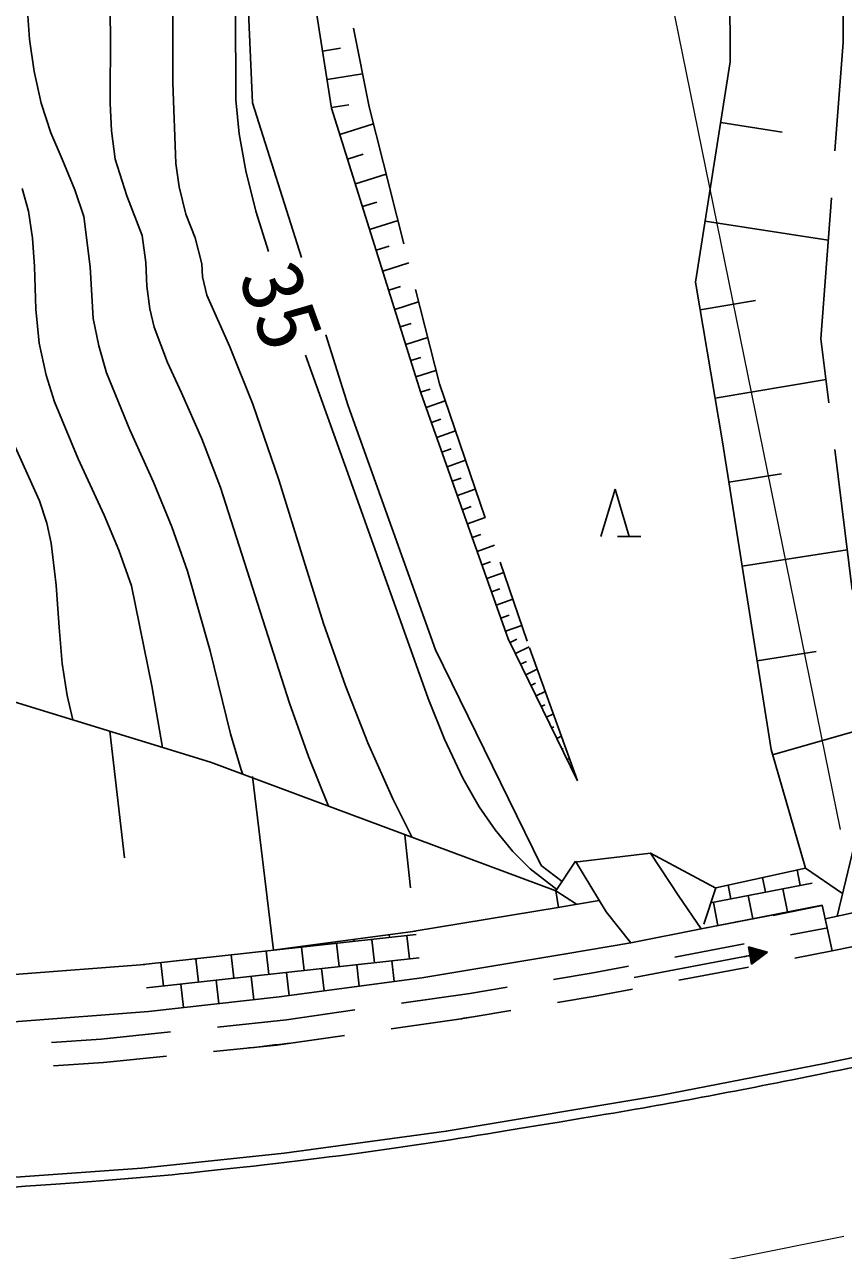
# Model space of a CAD drawing. Units: millimetres, scale not verified. Extents: x 40001 to 680016, y 20000 to 470150.
# Drawn here: x 449221 to 466582, y 266072 to 292082 of the extents above; entities that cross this region are included whole.
import ezdxf
from ezdxf.enums import TextEntityAlignment as Align

# ---------------------------------------------------------------- set-up
doc = ezdxf.new("R2010")
doc.units = ezdxf.units.MM
doc.header["$LTSCALE"] = 1000.02
doc.linetypes.add('CHAIN', pattern=[18.5, 12, -1.5, 3.5, -1.5])
for name, color, linetype, lineweight in [('M-BGD', 7, 'Continuous', 25), ('M-BMK', 2, 'CHAIN', 13), ('M-STR-HTXT', 7, 'Continuous', 13)]:
    doc.layers.add(name, color=color, linetype=linetype, lineweight=lineweight)
doc.styles.add('ＭＳ ゴシック', font='')
doc.styles.get('ＭＳ ゴシック').set_extended_font_data('MS Gothic')

msp = doc.modelspace()

# ---------------------------------------------------------------- linework, layer by layer
at = {"layer": 'M-BGD'}
for p, q in [((466574, 291698), (466579, 294698)), ((451043, 291924), (450997, 293524)), ((451043, 291924), (450997, 293524)), ((453919, 293557), (454054, 290418)), ((453919, 293557), (454054, 290418)), ((449327, 291768), (449273, 292562)), ((449327, 291768), (449273, 292562)), ((452363, 292471), (452366, 290844)), ((452363, 292471), (452366, 290844)), ((453699, 290482), (453692, 292483)), ((453699, 290482), (453692, 292483)), ((451038, 290410), (451043, 291924)), ((451038, 290410), (451043, 291924)), ((456195, 292003), (456529, 290336)), ((449423, 291083), (449327, 291768)), ((449423, 291083), (449327, 291768)), ((455540, 291518), (455917, 291577)), ((466403, 289404), (466574, 291698)), ((449575, 290410), (449423, 291083)), ((449575, 290410), (449423, 291083)), ((463448, 286612), (464183, 291290)), ((463448, 286612), (464183, 291290)), ((452366, 290844), (452429, 289136)), ((452366, 290844), (452429, 289136)), ((455635, 290915), (456389, 291034)), ((449782, 289781), (449575, 290410)), ((449782, 289781), (449575, 290410)), ((451062, 289824), (451038, 290410)), ((451062, 289824), (451038, 290410)), ((453773, 289764), (453699, 290482)), ((453773, 289764), (453699, 290482)), ((454054, 290418), (455090, 287138)), ((454054, 290418), (455090, 287138)), ((455729, 290322), (456099, 290381)), ((456529, 290336), (457264, 287428)), ((450016, 289225), (449782, 289781)), ((450016, 289225), (449782, 289781)), ((451140, 289227), (451062, 289824)), ((451140, 289227), (451062, 289824)), ((453911, 288975), (453773, 289764)), ((453911, 288975), (453773, 289764)), ((455905, 289750), (456620, 289974)), ((463981, 290000), (465285, 289795)), ((451390, 288444), (451140, 289227)), ((451390, 288444), (451140, 289227)), ((456070, 289225), (456398, 289328)), ((450290, 288576), (450016, 289225)), ((450290, 288576), (450016, 289225)), ((452429, 289136), (452498, 288638)), ((452429, 289136), (452498, 288638)), ((454122, 288125), (453911, 288975)), ((454122, 288125), (453911, 288975)), ((456234, 288700), (456891, 288905)), ((449304, 288122), (449169, 288605)), ((449304, 288122), (449169, 288605)), ((450477, 288008), (450290, 288576)), ((450477, 288008), (450290, 288576)), ((452498, 288638), (452640, 288056)), ((452498, 288638), (452640, 288056)), ((451716, 287605), (451390, 288444)), ((451716, 287605), (451390, 288444)), ((456385, 288218), (456687, 288312)), ((466104, 285415), (466328, 288407)), ((449393, 287546), (449304, 288122)), ((449393, 287546), (449304, 288122)), ((450609, 286941), (450477, 288008)), ((450609, 286941), (450477, 288008)), ((452640, 288056), (452835, 287557)), ((452640, 288056), (452835, 287557)), ((454390, 287267), (454122, 288125)), ((454390, 287267), (454122, 288125)), ((456536, 287735), (457139, 287924)), ((463653, 287913), (466260, 287503)), ((449431, 286945), (449393, 287546)), ((449431, 286945), (449393, 287546)), ((451795, 287036), (451716, 287605)), ((451795, 287036), (451716, 287605)), ((452835, 287557), (452977, 287005)), ((452835, 287557), (452977, 287005)), ((456675, 287293), (456952, 287380)), ((449461, 286042), (449431, 286945)), ((449461, 286042), (449431, 286945)), ((450678, 285847), (450609, 286941)), ((450678, 285847), (450609, 286941)), ((451814, 286533), (451795, 287036)), ((451814, 286533), (451795, 287036)), ((452977, 287005), (452993, 286727)), ((452977, 287005), (452993, 286727)), ((456814, 286850), (457367, 287024)), ((452993, 286727), (453084, 286342)), ((452993, 286727), (453084, 286342)), ((451875, 286047), (451814, 286533)), ((451875, 286047), (451814, 286533)), ((456941, 286444), (457195, 286524)), ((457510, 286458), (458016, 284458)), ((453084, 286342), (453576, 285243)), ((453084, 286342), (453576, 285243)), ((457068, 286038), (457576, 286197)), ((463546, 286031), (464721, 286229)), ((449533, 285320), (449461, 286042)), ((449533, 285320), (449461, 286042)), ((450793, 285264), (450678, 285847)), ((450793, 285264), (450678, 285847)), ((451972, 285663), (451875, 286047)), ((451972, 285663), (451875, 286047)), ((452252, 284914), (451972, 285663)), ((452252, 284914), (451972, 285663)), ((457185, 285665), (457418, 285738)), ((455608, 285497), (456083, 283995)), ((455608, 285497), (456083, 283995)), ((457302, 285292), (457768, 285438)), ((466273, 284058), (466104, 285415)), ((449680, 284644), (449533, 285320)), ((449680, 284644), (449533, 285320)), ((450961, 284693), (450793, 285264)), ((450961, 284693), (450793, 285264)), ((453576, 285243), (454060, 284030)), ((453576, 285243), (454060, 284030)), ((456145, 282368), (455181, 285067)), ((456145, 282368), (455181, 285067)), ((452548, 284269), (452252, 284914)), ((452548, 284269), (452252, 284914)), ((457409, 284950), (457623, 285017)), ((449859, 284076), (449680, 284644)), ((449859, 284076), (449680, 284644)), ((451450, 283482), (450961, 284693)), ((451450, 283482), (450961, 284693)), ((457516, 284607), (457944, 284741)), ((463863, 284151), (466213, 284547)), ((457619, 284279), (457824, 284343)), ((458016, 284458), (458985, 281618)), ((450357, 282870), (449859, 284076)), ((450357, 282870), (449859, 284076)), ((452980, 283290), (452548, 284269)), ((452980, 283290), (452548, 284269)), ((454060, 284030), (454610, 282424)), ((454060, 284030), (454610, 282424)), ((457733, 283955), (458138, 284099)), ((456083, 283995), (457935, 278818)), ((456083, 283995), (457935, 278818)), ((457846, 283638), (458045, 283708)), ((449537, 281973), (448962, 283262)), ((449537, 281973), (448962, 283262)), ((451954, 282375), (451450, 283482)), ((451954, 282375), (451450, 283482)), ((453372, 282261), (452980, 283290)), ((453372, 282261), (452980, 283290)), ((457959, 283320), (458356, 283461)), ((458070, 283009), (458264, 283078)), ((466768, 280088), (466397, 283065)), ((450908, 281673), (450357, 282870)), ((450908, 281673), (450357, 282870)), ((458180, 282698), (458569, 282836)), ((464153, 282370), (465267, 282546)), ((452344, 281428), (451954, 282375)), ((452344, 281428), (451954, 282375)), ((454841, 277683), (453372, 282261)), ((454841, 277683), (453372, 282261)), ((454610, 282424), (455143, 280710)), ((454610, 282424), (455143, 280710)), ((457775, 277783), (456145, 282368)), ((457775, 277783), (456145, 282368)), ((458288, 282392), (458479, 282460)), ((458397, 282087), (458778, 282223)), ((461440, 281223), (461740, 282223)), ((461740, 282223), (462040, 281223)), ((449695, 281501), (449537, 281973)), ((449695, 281501), (449537, 281973)), ((458503, 281788), (458690, 281855)), ((449787, 281081), (449695, 281501)), ((449787, 281081), (449695, 281501)), ((451223, 280929), (450908, 281673)), ((451223, 280929), (450908, 281673)), ((452676, 280485), (452344, 281428)), ((452676, 280485), (452344, 281428)), ((458609, 281489), (458983, 281622)), ((458714, 281196), (458897, 281261)), ((462290, 281223), (461790, 281223)), ((449895, 280190), (449787, 281081)), ((449895, 280190), (449787, 281081)), ((451487, 280171), (451223, 280929)), ((451487, 280171), (451223, 280929)), ((458818, 280902), (459184, 281033)), ((464434, 280588), (466662, 280939)), ((455143, 280710), (455559, 279374)), ((455143, 280710), (455559, 279374)), ((458920, 280615), (459100, 280679)), ((459307, 280672), (459879, 278996)), ((453154, 278793), (452676, 280485)), ((453154, 278793), (452676, 280485)), ((459022, 280327), (459381, 280455)), ((449953, 279288), (449895, 280190)), ((449953, 279288), (449895, 280190)), ((451919, 278048), (451487, 280171)), ((451919, 278048), (451487, 280171)), ((459122, 280045), (459298, 280108)), ((459222, 279763), (459575, 279889)), ((455559, 279374), (456024, 278052)), ((455559, 279374), (456024, 278052)), ((459320, 279487), (459493, 279548)), ((450016, 278528), (449953, 279288)), ((450016, 278528), (449953, 279288)), ((459419, 279211), (459764, 279333)), ((459515, 278969), (459661, 279040)), ((459629, 278735), (459922, 278877)), ((460942, 276037), (459928, 278861)), ((453589, 277034), (453154, 278793)), ((453589, 277034), (453154, 278793)), ((460173, 274240), (457935, 278818)), ((460173, 274240), (457935, 278818)), ((459738, 278510), (459860, 278570)), ((464750, 278585), (466002, 278782)), ((450125, 277845), (450016, 278528)), ((450125, 277845), (450016, 278528)), ((459848, 278285), (460092, 278404)), ((452149, 276742), (451919, 278048)), ((452149, 276742), (451919, 278048)), ((456024, 278052), (456502, 276840)), ((456024, 278052), (456502, 276840)), ((459957, 278061), (460055, 278108)), ((453160, 276431), (448423, 277890)), ((450248, 277328), (450125, 277845)), ((450248, 277328), (450125, 277845)), ((458123, 276923), (457775, 277783)), ((458123, 276923), (457775, 277783)), ((460067, 277836), (460262, 277931)), ((455240, 276551), (454841, 277683)), ((455240, 276551), (454841, 277683)), ((460176, 277611), (460249, 277647)), ((460285, 277386), (460432, 277457)), ((465080, 276584), (467515, 277291)), ((451028, 277088), (451341, 274400)), ((453815, 276269), (453589, 277034)), ((453815, 276269), (453589, 277034)), ((460395, 277161), (460443, 277185)), ((467410, 277179), (466449, 273164)), ((456502, 276840), (457029, 275651)), ((456502, 276840), (457029, 275651)), ((458515, 276094), (458123, 276923)), ((458515, 276094), (458123, 276923)), ((460504, 276937), (460602, 276984)), ((455663, 275498), (455240, 276551)), ((455663, 275498), (455240, 276551)), ((460613, 276712), (460638, 276724)), ((460723, 276487), (460772, 276511)), ((465047, 276699), (465777, 274183)), ((465047, 276699), (465777, 274183)), ((453160, 276431), (460485, 273700)), ((453850, 276174), (453815, 276269)), ((453850, 276174), (453815, 276269)), ((454499, 272443), (454057, 276129)), ((458862, 275485), (458515, 276094)), ((458862, 275485), (458515, 276094)), ((457029, 275651), (457440, 274835)), ((457029, 275651), (457440, 274835)), ((459196, 274994), (458862, 275485)), ((459196, 274994), (458862, 275485)), ((459570, 274539), (459196, 274994)), ((459570, 274539), (459196, 274994)), ((457282, 274882), (457406, 273764)), ((459938, 274172), (459570, 274539)), ((459938, 274172), (459570, 274539)), ((462494, 274498), (460890, 274313)), ((462494, 274498), (463879, 273762)), ((463091, 273592), (462494, 274498)), ((460506, 273732), (459938, 274172)), ((460506, 273732), (459938, 274172)), ((460173, 274240), (460619, 273903)), ((460173, 274240), (460619, 273903)), ((460900, 274330), (460485, 273700)), ((461554, 273254), (460900, 274330)), ((465777, 274183), (463875, 273765)), ((465666, 273817), (465602, 274145)), ((466564, 273644), (465777, 274183)), ((464930, 273674), (464869, 273983)), ((460485, 273700), (460926, 273417)), ((460541, 273351), (460485, 273700)), ((463875, 273765), (463622, 272995)), ((463762, 273446), (465919, 273867)), ((464194, 273530), (464137, 273822)), ((465394, 273255), (465298, 273746)), ((460529, 273349), (461404, 273499)), ((463091, 273592), (463569, 272898)), ((463569, 272898), (466130, 273399)), ((463922, 272967), (463826, 273458)), ((464658, 273111), (464562, 273602)), ((466133, 273388), (465093, 273180)), ((466236, 272916), (466130, 273399)), ((457481, 272843), (460535, 273350)), ((461554, 273254), (462073, 272600)), ((467074, 273296), (466193, 273110)), ((454485, 272441), (457512, 272847)), ((466249, 272917), (465459, 272766)), ((466343, 272426), (466236, 272915)), ((457521, 272777), (454508, 272444)), ((455837, 272591), (455892, 272094)), ((456205, 272672), (456210, 272632)), ((456583, 272673), (456638, 272176)), ((456949, 272772), (456955, 272714)), ((457328, 272756), (457383, 272259)), ((467223, 272612), (466343, 272426)), ((451737, 272137), (454508, 272444)), ((453601, 272343), (453656, 271846)), ((454346, 272426), (454401, 271929)), ((454508, 272444), (454508, 272444)), ((454718, 272472), (454719, 272467)), ((455092, 272508), (455147, 272011)), ((455462, 272572), (455464, 272549)), ((462145, 271860), (464601, 272328)), ((464477, 272578), (463004, 272295)), ((464479, 272304), (464601, 272328)), ((464970, 272398), (464566, 272512)), ((464566, 272512), (464636, 272143)), ((464569, 272500), (464593, 272504)), ((464571, 272487), (464620, 272497)), ((464573, 272475), (464647, 272489)), ((464576, 272463), (464674, 272481)), ((464578, 272450), (464701, 272474)), ((464580, 272438), (464728, 272466)), ((464583, 272426), (464755, 272459)), ((464585, 272414), (464781, 272451)), ((464587, 272401), (464808, 272443)), ((464590, 272389), (464835, 272436)), ((464592, 272377), (464862, 272428)), ((464594, 272364), (464889, 272421)), ((464597, 272352), (464916, 272413)), ((464599, 272340), (464943, 272405)), ((464601, 272328), (464970, 272398)), ((464604, 272315), (464947, 272381)), ((464606, 272303), (464925, 272364)), ((464608, 272291), (464903, 272347)), ((464611, 272279), (464881, 272330)), ((464636, 272143), (464970, 272398)), ((465550, 272274), (466343, 272426)), ((449007, 271928), (451770, 272140)), ((457588, 272281), (451809, 271642)), ((452110, 272178), (452165, 271682)), ((452855, 272261), (452910, 271764)), ((456265, 272135), (456315, 271678)), ((457010, 272217), (457059, 271778)), ((462022, 272107), (461232, 271956)), ((463095, 271804), (464568, 272086)), ((464613, 272266), (464859, 272313)), ((464615, 272254), (464836, 272296)), ((464618, 272242), (464814, 272279)), ((464620, 272229), (464792, 272262)), ((464622, 272217), (464770, 272245)), ((464625, 272205), (464747, 272228)), ((464627, 272193), (464725, 272211)), ((464629, 272180), (464703, 272194)), ((464632, 272168), (464681, 272177)), ((464634, 272156), (464659, 272160)), ((453283, 271805), (453338, 271308)), ((454028, 271888), (454083, 271391)), ((454774, 271970), (454828, 271478)), ((455519, 272053), (455572, 271578)), ((461232, 271956), (460438, 271823)), ((452537, 271723), (452592, 271226)), ((459452, 271658), (458658, 271525)), ((461320, 271464), (462113, 271616)), ((454618, 271450), (451847, 271143)), ((458658, 271525), (457212, 271317)), ((460521, 271330), (461320, 271464)), ((456222, 271174), (454776, 270966)), ((458429, 270980), (458735, 271031)), ((458735, 271031), (459534, 271165)), ((454776, 270966), (453309, 270813)), ((456993, 270776), (458429, 270980)), ((450849, 270558), (449794, 270484)), ((452315, 270710), (450849, 270558)), ((454567, 270431), (456003, 270635)), ((453228, 270296), (454567, 270431)), ((449834, 269986), (450895, 270060)), ((450895, 270060), (452233, 270195))]:
    msp.add_line(p, q, dxfattribs=at)
for points in [[(465777, 274183), (465047, 276699), (464018, 283225), (463448, 286612), (464183, 291290), (464159, 295978), (463686, 302568), (463655, 305288)], [(460942, 276037), (459475, 279051), (457623, 284266), (455731, 290305), (454873, 295749), (454384, 300760), (454439, 302111)], [(482653, 273833), (478518, 272822), (474705, 271910), (470124, 270867), (466184, 270038), (462686, 269361), (458162, 268603), (454722, 268134), (451710, 267819), (447942, 267548)], [(447703, 270840), (449084, 270931), (451847, 271143), (454618, 271450), (457645, 271856), (460698, 272363), (462073, 272600), (463569, 272898), (466133, 273388)]]:
    msp.add_lwpolyline(points, dxfattribs=at)
for centre, radius, start, end in [((440969, 363348), 106802, 243.86457, 243.86457), ((440971, 363347), 106802, 243.86457, 243.86457), ((440969, 363348), 106502, 243.89208, 243.89208), ((440971, 363347), 106502, 243.89208, 243.89208)]:
    msp.add_arc(centre, radius, start, end, dxfattribs=at)
msp.add_open_spline([(447957, 267349), (450997, 267549), (451831, 267608), (454303, 267890), (456944, 268191), (458413, 268444), (461036, 268876), (462920, 269187), (463971, 269390), (465844, 269764), (467725, 270140), (468774, 270372), (470647, 270785), (474452, 271625), (476573, 272145), (480359, 273066), (481274, 273288), (481563, 273357), (482700, 273639)], degree=3, knots=[0, 0, 0, 0, 1, 1, 1, 2, 2, 2, 3, 3, 3, 4, 4, 4, 5, 5, 5, 6, 6, 6, 6], dxfattribs=at)
for points in [[(458735, 271031), (458599, 271009), (458464, 270987), (458332, 270966)], [(454837, 270470), (454563, 270436), (454277, 270403), (453976, 270368)], [(450896, 270060), (450895, 270060), (450893, 270060), (450892, 270059)]]:
    msp.add_open_spline(points, degree=3, dxfattribs=at)
at = {"layer": 'M-BMK'}
msp.add_line((461689, 265396), (466592, 266376), dxfattribs=at)
at = {"layer": 'M-STR-HTXT'}
msp.add_line((466520, 275003), (458251, 315661), dxfattribs=at)

# ---------------------------------------------------------------- texts
at = {"layer": 'M-BGD', "style": 'ＭＳ ゴシック'}
msp.add_text('35', height=1320, rotation=290.002, dxfattribs=at).set_placement((453371, 286598), align=Align.BOTTOM_LEFT)

doc.saveas('drawing.dxf')
